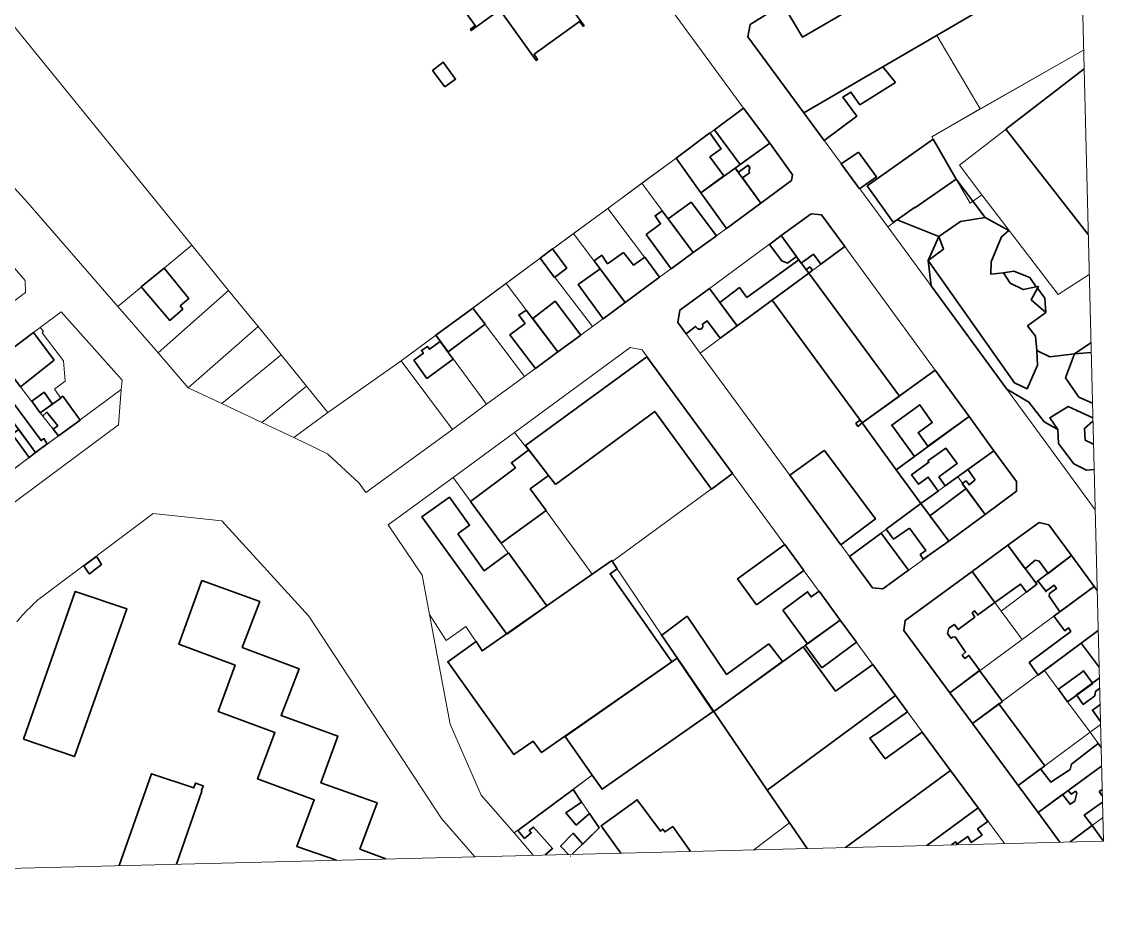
# Model space of a CAD drawing. Extents: x 1215 to 2028, y -6 to 499.
# Drawn here: x 1744.8 to 2028.1, y -6.2 to 228.3 of the extents above; entities that cross this region are included whole.
import ezdxf

# ---------------------------------------------------------------- set-up
doc = ezdxf.new("R2010")
doc.units = 0
doc.layers.add('Ar1-Site', color=6, linetype='CONTINUOUS', lineweight=18)
doc.layers.add('Ar2-Coupe-Gras', color=7, linetype='CONTINUOUS', lineweight=35)

msp = doc.modelspace()

# ---------------------------------------------------------------- linework, layer by layer
at = {"layer": 'Ar1-Site', "flags": 128}
for points in [[(1214.783, 478.651), (2015.984, 498.623), (2028.07, 13.758), (1226.87, -6.214)], [(1848.241, 322.56), (1933.849, 205.651), (1916.186, 192.594), (1880.615, 166.35), (1844.186, 139.46), (1825.035, 125.991), (1819.368, 132.845), (1812.793, 141.05), (1806.736, 148.519), (1799.006, 157.945), (1789.342, 169.821), (1733.673, 238.26), (1739.562, 242.529), (1781.144, 273.17)], [(1935.008, 224.292), (1935.551, 227.553), (1982.417, 256.702), (1996.899, 231.955), (1984.465, 224.65), (1949.618, 204.42)], [(1721.814, 207.86), (1706.716, 222.223), (1720.702, 232.44), (1737.624, 245.104), (1737.752, 244.982), (1739.562, 242.529), (1733.673, 238.26), (1789.342, 169.821), (1770.006, 153.724), (1746.471, 180.869)], [(1995.811, 205.446), (1983.127, 198.135), (1989.524, 187.052), (1978.719, 179.538), (1978.591, 179.659), (1971.597, 174.613), (1949.618, 204.42), (1984.465, 224.65)], [(1933.849, 205.651), (1940.698, 196.453), (1931.616, 189.981), (1922.658, 183.512), (1916.186, 192.594)], [(1940.698, 196.453), (1946.649, 188.232), (1946.437, 186.728), (1938.341, 180.78), (1931.616, 189.981)], [(1929.386, 174.186), (1920.676, 167.848), (1907.232, 186), (1916.186, 192.594), (1922.658, 183.512)], [(1938.341, 180.78), (1929.386, 174.186), (1922.658, 183.512), (1931.616, 189.981)], [(1920.676, 167.848), (1911.843, 161.382), (1898.278, 179.406), (1907.232, 186)], [(1738.184, 172.543), (1736.598, 171.004), (1745.729, 160.489), (1745.807, 157.368), (1730.845, 146.253), (1716.097, 166.621), (1732.657, 178.775)], [(1911.843, 161.382), (1902.889, 154.788), (1889.323, 172.812), (1898.278, 179.406)], [(1943.674, 172.294), (1951.526, 177.986), (1954.282, 177.679), (1960.358, 169.462), (1950.914, 162.481)], [(1902.889, 154.788), (1894.302, 148.453), (1880.615, 166.35), (1889.323, 172.812)], [(1924.907, 158.46), (1943.674, 172.294), (1950.914, 162.481), (1932.147, 148.647)], [(1780.551, 141.621), (1770.006, 153.724), (1789.342, 169.821), (1799.006, 157.945)], [(1960.358, 169.462), (1984.025, 137.074), (1964.883, 123.231), (1973.808, 110.962), (1980.274, 102.13), (1961.632, 88.299), (1922.456, 141.535), (1932.147, 148.647), (1950.914, 162.481)], [(1894.302, 148.453), (1885.223, 141.856), (1871.661, 159.756), (1880.615, 166.35)], [(1885.223, 141.856), (1876.515, 135.394), (1862.953, 153.293), (1871.661, 159.756)], [(1788.4, 132.448), (1780.551, 141.621), (1799.006, 157.945), (1806.736, 148.519)], [(1916.636, 149.51), (1917.179, 152.771), (1924.907, 158.46), (1932.147, 148.647), (1922.456, 141.535)], [(1876.515, 135.394), (1866.578, 128.151), (1853.262, 146.181), (1862.953, 153.293)], [(1755.176, 152.355), (1771.113, 134.39), (1770.922, 132.012), (1754.487, 119.86), (1749.715, 125.862), (1755.115, 129.744), (1753.433, 132.076), (1756.254, 134.145), (1755.746, 139.503), (1750.191, 146.86), (1750.556, 147.244), (1749.658, 148.221)], [(1738.868, 140.082), (1749.658, 148.221), (1750.556, 147.244), (1750.191, 146.86), (1755.746, 139.503), (1756.254, 134.145), (1753.433, 132.076), (1755.115, 129.744), (1749.715, 125.862)], [(1797.247, 128.296), (1788.4, 132.448), (1806.736, 148.519), (1812.793, 141.05)], [(1866.578, 128.151), (1857.624, 121.557), (1844.186, 139.46), (1853.262, 146.181)], [(1873.883, 120.713), (1904.183, 142.954), (1907.319, 142.407), (1930.986, 110.02), (1899.457, 86.999), (1899.326, 87.246), (1894.17, 83.62), (1877.999, 105.951), (1882.783, 109.443)], [(1754.487, 119.86), (1748.476, 115.464), (1733.225, 135.944), (1738.868, 140.082), (1749.715, 125.862)], [(1807.739, 123.311), (1797.247, 128.296), (1812.793, 141.05), (1819.368, 132.845)], [(1857.624, 121.557), (1834.927, 105.002), (1833.242, 107.459), (1824.932, 115.121), (1816.081, 119.397), (1825.035, 125.991), (1844.186, 139.46)], [(1984.025, 137.074), (1992.946, 124.93), (1973.808, 110.962), (1964.883, 123.231)], [(1748.476, 115.464), (1741.609, 110.296), (1726.234, 130.773), (1733.225, 135.944)], [(1825.035, 125.991), (1816.081, 119.397), (1807.739, 123.311), (1819.368, 132.845)], [(1992.946, 124.93), (1999.415, 115.973), (1989.968, 109.117), (1980.274, 102.13), (1973.808, 110.962)], [(1857.813, 108.945), (1873.883, 120.713), (1882.783, 109.443), (1877.999, 105.951), (1894.17, 83.62), (1882.385, 75.331)], [(1999.415, 115.973), (2005.363, 107.877), (2005.301, 105.377), (1997.083, 99.301), (1989.968, 109.117)], [(1851.587, 73.065), (1849.706, 83.386), (1840.76, 96.529), (1857.813, 108.945), (1882.385, 75.331), (1865.44, 63.542), (1861.159, 69.931), (1856.003, 66.305)], [(1926.044, 47.69), (1916.451, 61.691), (1899.457, 86.999), (1930.986, 110.02), (1959.174, 71.624)], [(1997.083, 99.301), (1987.638, 92.32), (1980.274, 102.13), (1989.968, 109.117)], [(1987.638, 92.32), (1970.338, 79.772), (1967.583, 80.078), (1961.632, 88.299), (1980.274, 102.13)], [(2003.031, 91.205), (2011.252, 97.156), (2013.764, 96.594), (2019.712, 88.498), (2010.27, 81.392)], [(1993.708, 84.352), (2003.031, 91.205), (2010.27, 81.392), (2010.654, 81.027), (2001.338, 73.925)], [(2019.712, 88.498), (2025.66, 80.402), (2006.768, 66.565), (2001.338, 73.925), (2010.654, 81.027), (2010.27, 81.392)], [(1873.748, 15.907), (1865.132, 25.81), (1857.05, 44.346), (1851.587, 73.065), (1856.003, 66.305), (1861.159, 69.931), (1865.44, 63.542), (1882.385, 75.331), (1899.326, 87.246), (1899.457, 86.999), (1916.451, 61.691), (1887.11, 41.098), (1894.231, 31.032)], [(1975.855, 68.917), (1976.165, 71.548), (1993.708, 84.352), (2001.338, 73.925), (2006.768, 66.565), (1987.879, 52.604)], [(1940.049, 27.053), (1926.044, 47.69), (1959.174, 71.624), (1973.657, 51.874)], [(2005.723, 28.315), (1993.827, 44.507), (2012.591, 58.466), (2018.667, 50.248), (2024.611, 42.277)]]:
    msp.add_lwpolyline(points, close=True, dxfattribs=at)
for points in [[(2022.908, 220.871), (1995.811, 205.446), (1984.465, 224.65), (1996.899, 231.955), (2010.441, 239.913), (2014.089, 233.883), (2022.463, 238.689)], [(2023.03, 215.948), (1990.433, 190.697), (1996.246, 182.973), (1993.178, 180.773), (1989.524, 187.052), (1983.127, 198.135), (2022.908, 220.846)], [(2024.374, 162.059), (2016.259, 156.865), (1996.246, 182.973), (1990.433, 190.697), (2023.03, 215.948)], [(2025.908, 100.498), (1975.994, 168.602), (1971.597, 174.613), (1978.591, 179.659), (1978.719, 179.538), (1989.524, 187.052), (1993.178, 180.773), (1996.246, 182.973), (2016.259, 156.865), (2024.374, 162.059)], [(1658.425, 4.544), (1638.333, 34.022), (1770.922, 132.012), (1770.154, 122.749), (1740.476, 100.649), (1735.941, 97.163), (1731.787, 93.437), (1727.767, 89.34), (1724.127, 85.002), (1720.869, 80.424), (1717.866, 75.602), (1715.369, 70.544), (1713.253, 65.244), (1711.389, 59.827), (1710.025, 54.421), (1709.166, 48.779), (1708.682, 43.146), (1708.572, 37.522), (1708.965, 31.786), (1709.729, 26.183), (1710.868, 20.591), (1712.5, 15.26), (1714.506, 9.939), (1716.413, 5.989)], [(1743.585, 71.122), (1744.918, 72.779), (1746.379, 74.315), (1746.869, 74.702), (1747.477, 75.341), (1747.964, 75.853), (1748.576, 76.368), (1749.063, 76.88), (1749.674, 77.395), (1779.228, 99.492), (1797.263, 97.568), (1819.994, 72.652), (1854.792, 19.681), (1863.512, 9.656)], [(2026.696, 68.892), (2012.591, 58.466), (1993.827, 44.507), (1987.879, 52.604), (2006.768, 66.565), (2025.66, 80.402), (2026.436, 79.339)], [(2027.009, 56.32), (2018.667, 50.248), (2012.591, 58.466), (2026.696, 68.892)], [(1888.946, 10.29), (1896.075, 17.213), (1889.203, 27.285), (1894.231, 31.032), (1887.11, 41.098), (1916.451, 61.691), (1940.049, 27.053), (1945.882, 18.579), (1936.564, 11.477)], [(2027.31, 44.271), (2024.611, 42.277), (2018.667, 50.248), (2027.009, 56.32)], [(1950.516, 11.825), (1945.882, 18.579), (1940.049, 27.053), (1973.657, 51.874), (1988.012, 32.246), (1960.56, 12.075)], [(2027.459, 38.294), (2024.611, 42.277), (2027.31, 44.271)], [(2027.581, 33.409), (2011.021, 21.202), (2005.723, 28.315), (2024.611, 42.277), (2027.459, 38.294)], [(1960.56, 12.075), (1988.012, 32.246), (1995.252, 22.433), (1981.824, 12.605)], [(2016.712, 13.475), (2011.021, 21.202), (2027.581, 33.409)], [(1878.77, 10.036), (1873.748, 15.907), (1889.203, 27.285), (1896.075, 17.213), (1888.946, 10.29)], [(1981.824, 12.605), (1995.252, 22.433), (2002.178, 13.112)], [(2027.917, 19.891), (2019.357, 13.541)], [(2019.357, 13.541), (2027.917, 19.891)], [(1936.553, 11.477), (1945.882, 18.579), (1950.516, 11.825)]]:
    msp.add_lwpolyline(points, dxfattribs=at)
at = {"layer": 'Ar2-Coupe-Gras', "flags": 128}
for points in [[(1971.505, 243.439), (1968.519, 247.986), (1982.417, 256.702), (1996.899, 231.955), (1949.618, 204.42), (1935.008, 224.292), (1935.551, 227.553), (1944.162, 232.889), (1949.248, 224.272), (1975.475, 239.541), (1972.488, 244.088)], [(1855.639, 211.196), (1852.409, 215.487), (1855.227, 217.681), (1858.46, 213.265)], [(1973.653, 212.389), (1970.305, 216.428), (1949.618, 204.42), (1954.92, 197.182), (1963.506, 203.517), (1959.883, 208.548), (1961.974, 209.849), (1964.306, 206.535)], [(1932.967, 190.889), (1926.246, 199.965), (1933.849, 205.651), (1940.698, 196.453)], [(1925.047, 192.94), (1928.67, 187.909), (1922.658, 183.512), (1916.186, 192.594), (1925.016, 199.185), (1927.993, 195.012)], [(1935.617, 189.831), (1935.249, 189.572), (1935.395, 188.701), (1933.554, 187.406), (1938.341, 180.78), (1946.437, 186.728), (1946.649, 188.232), (1940.698, 196.453), (1931.616, 189.981), (1932.518, 188.879), (1935.096, 190.692)], [(1966.208, 185.347), (1983.517, 197.52), (1989.524, 187.052), (1978.719, 179.538), (1978.591, 179.659), (1974.05, 176.423), (1973.067, 175.774)], [(1963.989, 194.16), (1959.445, 191.049), (1964.229, 184.548), (1968.648, 187.656)], [(1938.341, 180.78), (1929.386, 174.186), (1922.658, 183.512), (1931.616, 189.981)], [(1990.675, 175.963), (1985.026, 172.075), (1982.376, 173.133), (1974.05, 176.423), (1978.591, 179.659), (1978.719, 179.538), (1989.524, 187.052), (1993.915, 181.291), (1997.145, 176.999)], [(1908.317, 172.536), (1914.911, 163.582), (1920.676, 167.848), (1912.534, 178.762), (1910.692, 177.467), (1912.119, 175.379)], [(1926.812, 172.248), (1920.676, 167.848), (1914.085, 176.677), (1920.096, 181.074)], [(1952.165, 167.384), (1948.976, 165.056), (1943.674, 172.294), (1951.526, 177.986), (1954.282, 177.679), (1960.358, 169.462), (1954.103, 164.809)], [(2001.392, 171.984), (1998.682, 165.42), (1998.639, 162.172), (2001.878, 162.502), (2003.694, 159.799), (2007.108, 158.136), (2010.463, 158.844), (2011.084, 158.984), (2010.847, 158.479), (2009.174, 155.439), (2013.003, 152.162), (2008.219, 148.67), (2010.285, 145.973), (2010.628, 142.234), (2010.849, 138.368), (2008.13, 132.179), (2004.844, 133.721), (1982.185, 165.759), (1986.233, 168.733), (1985.026, 172.075), (1990.675, 175.963), (1997.145, 176.999), (2003.349, 173.656)], [(1945.352, 165.09), (1943.839, 165.677), (1940.609, 169.969), (1943.674, 172.294), (1947.684, 166.772)], [(1982.185, 165.759), (1985.026, 172.075), (1986.233, 168.733)], [(1884.363, 161.322), (1880.615, 166.35), (1883.802, 168.803), (1887.55, 163.774)], [(1902.437, 167.893), (1898.264, 164.916), (1896.71, 167.126), (1894.747, 165.703), (1902.889, 154.788), (1911.843, 161.382), (1907.964, 166.657), (1905.018, 164.585)], [(1934.709, 156.081), (1932.772, 158.656), (1927.622, 154.78), (1932.147, 148.647), (1950.914, 162.481), (1948.33, 165.914)], [(1786.366, 153.882), (1787.012, 153.024), (1783.588, 150.066), (1776.124, 158.873), (1782.123, 163.77), (1788.567, 155.811)], [(1897.124, 150.522), (1902.889, 154.788), (1896.298, 163.618), (1890.53, 159.477)], [(1964.883, 123.231), (1941.348, 155.372), (1950.914, 162.481), (1974.702, 130.221)], [(1951.248, 164.113), (1950.143, 163.336), (1950.914, 162.481), (1951.894, 163.255)], [(2004.615, 162.945), (2008.778, 161.3), (2010.463, 158.844), (2007.108, 158.136), (2003.694, 159.799), (2001.878, 162.502)], [(1917.179, 152.771), (1924.907, 158.46), (1927.622, 154.78), (1928.786, 153.185), (1929.176, 152.57), (1932.147, 148.647), (1927.73, 145.414), (1924.759, 149.338), (1924.369, 149.952), (1923.018, 149.044), (1923.146, 148.923), (1923.149, 148.798), (1923.152, 148.673), (1923.155, 148.548), (1923.158, 148.423), (1923.161, 148.298), (1923.037, 148.295), (1923.04, 148.17), (1923.043, 148.046), (1922.918, 148.043), (1922.921, 147.918), (1922.796, 147.915), (1922.675, 147.787), (1922.55, 147.784), (1922.425, 147.78), (1922.3, 147.777), (1922.175, 147.774), (1922.05, 147.771), (1922.047, 147.896), (1921.922, 147.893), (1921.798, 147.89), (1921.794, 148.015), (1921.67, 148.011), (1921.283, 148.501), (1918.833, 146.567), (1916.636, 149.51)], [(2010.847, 158.479), (2012.785, 155.904), (2013.003, 152.162), (2009.174, 155.439)], [(1866.18, 149.126), (1856.492, 141.89), (1853.262, 146.181), (1862.953, 153.293)], [(1891.234, 146.253), (1885.223, 141.856), (1878.636, 150.561), (1884.519, 155.08)], [(1876.669, 149.263), (1872.621, 146.289), (1879.337, 137.463), (1885.223, 141.856), (1876.957, 152.768), (1874.99, 151.47)], [(1753.368, 139.694), (1744.548, 132.729), (1738.868, 140.082), (1747.941, 146.929)], [(1847.554, 139.668), (1850.007, 141.478), (1849.489, 142.215), (1851.087, 143.254), (1851.605, 142.517), (1854.426, 144.586), (1857.79, 139.924), (1850.921, 134.881)], [(1884.59, 107.115), (1882.783, 109.443), (1876.717, 117.286), (1908.49, 140.563), (1930.986, 110.02), (1925.468, 105.885), (1910.595, 126.25)], [(1979.685, 120.727), (1983.243, 123.314), (1980.004, 127.98), (1972.642, 122.675), (1978.593, 114.454), (1973.808, 110.962), (1964.883, 123.231), (1984.025, 137.074), (1992.946, 124.93), (1982.147, 117.166), (1979.561, 120.724)], [(1752.905, 128.19), (1750.705, 131.258), (1747.515, 128.93), (1749.715, 125.862)], [(1742.656, 128.434), (1740.203, 126.625), (1748.476, 115.464), (1751.541, 117.788), (1750.632, 119.14), (1749.896, 118.622)], [(1754.297, 122.479), (1753.07, 121.574), (1754.487, 119.86), (1760.13, 123.998), (1755.602, 130.256), (1754.987, 129.866), (1755.115, 129.744), (1749.715, 125.862), (1750.358, 125.129), (1751.46, 126.031)], [(1984.971, 109.117), (1989.756, 112.609), (1986.782, 116.657), (1982.119, 113.293), (1982.378, 112.925), (1977.837, 109.689), (1979.647, 107.236), (1982.225, 109.049), (1984.815, 105.366), (1980.274, 102.13), (1973.808, 110.962), (1992.946, 124.93), (1999.415, 115.973), (1986.653, 106.786)], [(1963.26, 123.191), (1964.365, 123.968), (1964.883, 123.231), (1963.781, 122.33)], [(1744.079, 121.475), (1742.359, 120.308), (1746.759, 114.172), (1748.476, 115.464)], [(1882.137, 100.308), (1870.358, 91.77), (1862.341, 102.688), (1874.114, 111.475), (1873.081, 112.824), (1877.619, 116.184), (1882.783, 109.443), (1877.999, 105.951)], [(1955.07, 115.992), (1968.383, 98.086), (1959.307, 91.364), (1945.988, 109.519), (1954.946, 115.988)], [(1994.484, 108.355), (1992.892, 107.066), (1992.118, 108.046), (1991.135, 107.397), (1997.083, 99.301), (2005.301, 105.377), (2005.363, 107.877), (1999.415, 115.973), (1992.543, 111.055)], [(1982.602, 98.94), (1992.168, 106.049), (1997.083, 99.301), (1987.638, 92.32)], [(1859.054, 94.236), (1862.122, 96.436), (1856.817, 103.799), (1849.576, 98.622), (1871.826, 67.948), (1882.385, 75.331), (1872.296, 89.195), (1865.916, 84.539)], [(1977.312, 95.685), (1973.136, 92.833), (1971.198, 95.408), (1980.274, 102.13), (1987.638, 92.32), (1980.888, 87.53), (1980.107, 88.76), (1981.581, 89.796)], [(2011.379, 87.041), (2010.249, 87.263), (2007.556, 85.072), (2003.031, 91.205), (2011.252, 97.156), (2013.764, 96.594), (2019.712, 88.498), (2013.582, 83.848), (2011.254, 87.038)], [(1969.849, 94.375), (1977.086, 84.687), (1970.338, 79.772), (1967.583, 80.078), (1961.632, 88.299)], [(1937.216, 75.574), (1949.607, 84.627), (1944.692, 91.375), (1932.298, 82.447)], [(2007.958, 78.961), (2010.654, 81.027), (2003.031, 91.205), (1993.708, 84.352), (1999.656, 76.256), (2006.407, 81.046)], [(1761.082, 85.798), (1764.393, 88.254), (1764.911, 87.518), (1765.695, 86.163), (1762.633, 83.714), (1762.508, 83.71), (1761.6, 85.062)], [(2012.951, 79.086), (2015.158, 80.765), (2015.804, 79.906), (2013.962, 78.611), (2013.856, 77.859), (2016.705, 73.808), (2025.66, 80.402), (2019.712, 88.498), (2010.882, 81.907), (2013.076, 79.089)], [(1915.103, 60.658), (1880.968, 36.948), (1878.771, 39.891), (1873.737, 36.393), (1856.393, 60.693), (1863.88, 66.001), (1865.44, 63.542), (1899.326, 87.246), (1900.755, 85.033), (1898.914, 83.738)], [(1995.24, 73.023), (1994.341, 74), (1993.729, 73.485), (1994.381, 72.377), (1990.09, 69.147), (1989.057, 70.496), (1987.584, 69.46), (1987.243, 68.077), (1988.148, 66.85), (1988.642, 67.113), (1989.263, 67.253), (1991.987, 63.199), (1991.132, 62.428), (1991.778, 61.57), (1992.883, 62.347), (1995.729, 58.42), (1987.879, 52.604), (1975.855, 68.917), (1976.165, 71.548), (1993.708, 84.352), (1999.656, 76.256), (1995.118, 72.895)], [(1745.349, 40.437), (1758.875, 79.123), (1772.354, 74.587), (1758.703, 35.898)], [(1944.119, 74.247), (1950.585, 65.414), (1959.174, 71.624), (1953.613, 79.231), (1951.529, 77.68), (1950.62, 79.031)], [(1940.467, 65.412), (1944.081, 60.755), (1926.044, 47.69), (1912.301, 67.833), (1912.429, 67.711), (1919.052, 72.623), (1929.425, 57.392)], [(1954.364, 59.138), (1949.97, 65.024), (1959.174, 71.624), (1963.44, 65.86)], [(1957.89, 52.98), (1967.709, 59.97), (1973.657, 51.874), (1940.049, 27.053), (1926.044, 47.69), (1949.48, 64.637)], [(1925.919, 47.686), (1896.822, 27.35), (1894.231, 31.032), (1887.11, 41.098), (1916.451, 61.691)], [(2001.676, 50.324), (1995.604, 58.417), (1987.879, 52.604), (1993.827, 44.507)], [(2022.962, 58.35), (2016.336, 53.563), (2018.667, 50.248), (2025.293, 55.035), (2022.837, 58.347)], [(2000.693, 49.675), (1993.827, 44.507), (2005.723, 28.315), (2012.714, 33.486)]]:
    msp.add_lwpolyline(points, close=True, dxfattribs=at)
for points in [[(1870, 231.415), (1862.515, 225.982), (1862.381, 226.354), (1863.608, 227.259), (1855.07, 239.038)], [(1886.784, 234.582), (1892.089, 227.219), (1891.843, 227.088), (1890.938, 228.315), (1879.034, 219.774), (1879.942, 218.422), (1879.574, 218.163), (1870, 231.415)], [(2023.03, 215.961), (2002.564, 200.118), (2024.112, 172.543)], [(2025.309, 124.55), (2018.863, 127.575), (2014.066, 124.582), (2016.141, 121.511), (2012.592, 123.546), (2008.592, 128.693), (2002.762, 132.045), (1982.974, 159.158), (1982.185, 165.759), (2004.844, 133.721), (2008.13, 132.179), (2010.849, 138.368), (2010.628, 142.234), (2014.042, 140.571), (2020.518, 141.357), (2018.177, 135.053), (2021.675, 130.018), (2025.213, 128.389)], [(2025.213, 128.389), (2021.675, 130.018), (2018.177, 135.053), (2020.518, 141.357), (2024.881, 141.704)], [(2024.881, 141.704), (2020.518, 141.357), (2024.818, 144.238)], [(2025.646, 111.029), (2023.652, 110.831), (2020.363, 112.498), (2016.356, 117.894), (2016.141, 121.511), (2014.066, 124.582), (2018.863, 127.575), (2025.309, 124.55)], [(2025.329, 123.723), (2023.128, 121.81), (2023.331, 118.692), (2025.481, 117.645)], [(1840.202, 9.075), (1833.382, 11.653), (1837.952, 23.759), (1823.206, 29.012), (1827.648, 41.24), (1812.774, 46.615), (1817.465, 58.848), (1802.585, 64.473), (1807.158, 76.454), (1792.032, 81.948), (1785.951, 65.308), (1800.703, 59.805), (1796.258, 47.702), (1811.135, 42.202), (1806.565, 30.096), (1821.442, 24.596), (1816.875, 12.366), (1827.262, 8.752)], [(2026.436, 79.339), (2025.66, 80.402), (2015.11, 72.644), (2017.953, 68.843), (2018.933, 69.616), (2019.582, 68.633), (2008.668, 60.492), (2010.999, 57.177), (2026.697, 68.866)], [(2026.936, 59.283), (2022.282, 65.578), (2026.697, 68.866)], [(2027.008, 56.39), (2020.995, 52.055), (2022.808, 49.477), (2025.873, 51.802), (2025.97, 52.928), (2027.075, 53.706)], [(1950.515, 11.825), (1940.049, 27.053), (1973.657, 51.874), (1976.762, 47.58), (1968.416, 41.626), (1968.167, 41.619), (1966.94, 40.714), (1970.947, 35.318), (1980.641, 42.305), (1988.012, 32.246), (1960.56, 12.075)], [(2027.18, 49.464), (2025.217, 48.038), (2027.291, 45.039)], [(2027.46, 38.257), (2026.683, 39.331), (2019.698, 33.91), (2019.358, 32.528), (2014.321, 29.154), (2011.609, 32.709), (2005.723, 28.315), (2011.021, 21.202), (2027.581, 33.409)], [(1770.357, 7.334), (1778.802, 31.403), (1789.887, 27.682), (1790.355, 28.943), (1792.371, 28.243), (1791.903, 26.983), (1792.031, 26.861), (1785.373, 7.708)], [(1981.824, 12.605), (1995.252, 22.433), (1988.012, 32.246), (1960.56, 12.075)], [(2016.712, 13.475), (2011.021, 21.202), (2017.398, 25.983), (2019.336, 23.408), (2020.565, 24.188), (2021.137, 26.326), (2020.874, 26.819), (2019.645, 26.039), (2018.871, 27.019), (2027.58, 33.415)], [(1881.872, 10.114), (1883.844, 11.787), (1878.832, 17.408), (1877.73, 16.506), (1878.245, 15.894), (1876.532, 14.477), (1874.731, 16.556), (1889.203, 27.285), (1891.41, 23.967), (1887.359, 21.118), (1890.061, 17.937), (1893.482, 21.021), (1896.075, 17.213), (1891.808, 12.984), (1889.24, 15.793), (1885.95, 12.464), (1888.049, 10.267)], [(2027.734, 27.251), (2026.998, 26.722), (2027.775, 25.617)], [(1901.724, 10.608), (1896.562, 17.725), (1906.009, 24.581), (1912.085, 16.363), (1912.697, 16.878), (1913.215, 16.141), (1915.303, 17.567), (1919.992, 11.064)], [(2027.816, 23.978), (2023.031, 20.502), (2025.096, 17.806), (2019.355, 13.541)], [(1981.838, 12.605), (1995.252, 22.433), (1997.838, 18.875), (1995.139, 16.934), (1996.303, 15.339), (1993.478, 13.395), (1992.564, 14.996), (1989.742, 12.927), (1989.352, 13.542), (1988.286, 12.766)], [(2019.355, 13.541), (2025.096, 17.806), (2028.07, 13.758)], [(1888.47, 9.827), (1888.516, 9.779)]]:
    msp.add_lwpolyline(points, dxfattribs=at)

doc.saveas('drawing.dxf')
